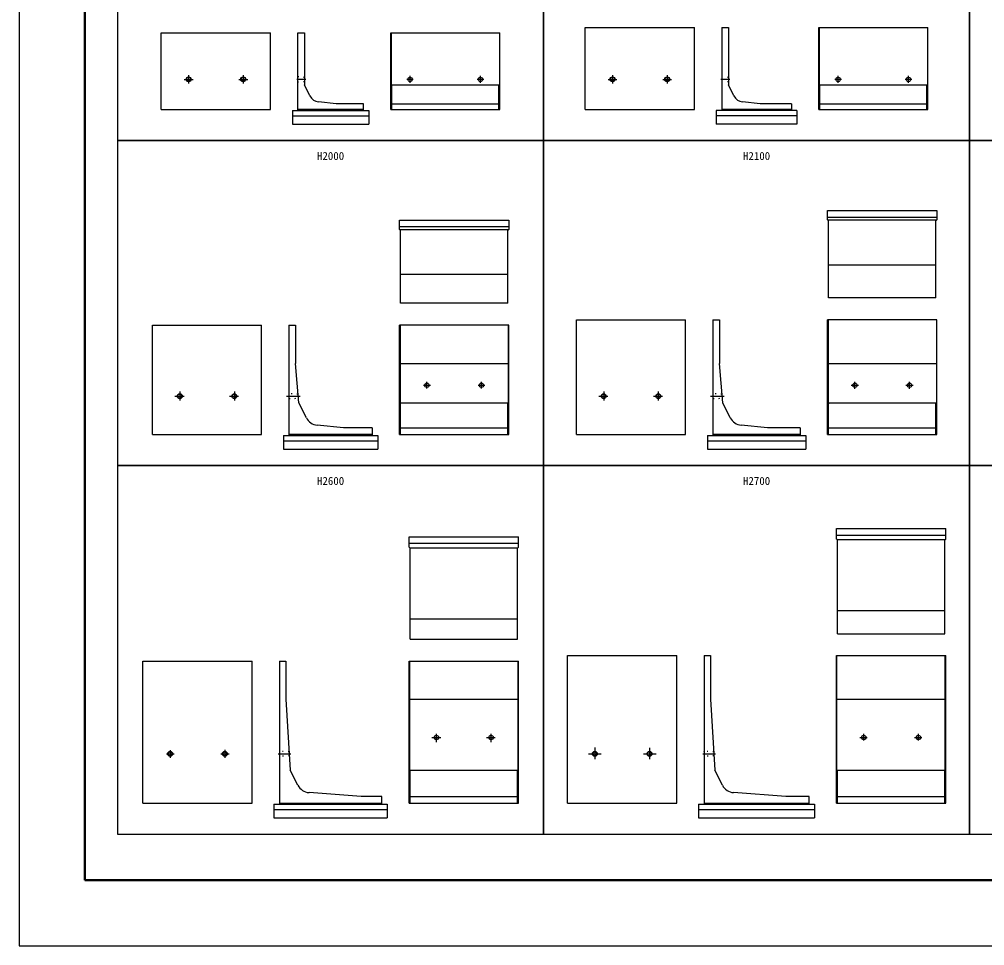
# Model space of a CAD drawing. Units: millimetres, scale not verified. Extents: x -50400 to 50400, y -17820 to 17820.
# Drawn here: x -50400 to -32724, y -17820 to -857 of the extents above; entities that cross this region are included whole.
import ezdxf
from ezdxf.enums import TextEntityAlignment as Align

# ---------------------------------------------------------------- set-up
doc = ezdxf.new("R2010")
doc.units = ezdxf.units.MM
doc.header["$LTSCALE"] = 60
doc.linetypes.add('CHAIN1', pattern=[8, 5, -1, 1, -1])
doc.linetypes.add('DOTTED', pattern=[1.75, 0.25, -1.5])
for name, color, linetype, lineweight in [('0-0_CENTER', 7, 'CHAIN1', 25), ('0-2_Defpoints', 5, 'Continuous', 25), ('0-4_HYO', 3, 'Continuous', 25), ('0-6_OUTLINE', 1, 'Continuous', 25), ('0-7_OUTLINE2', 4, 'DOTTED', 25), ('0-8_TXT', 7, 'Continuous', 25), ('0-9_WAKU', 3, 'Continuous', 25)]:
    doc.layers.add(name, color=color, linetype=linetype, lineweight=lineweight)
doc.styles.add('ＭＳ ゴシック', font='')
doc.styles.get('ＭＳ ゴシック').set_extended_font_data('MS Gothic')

msp = doc.modelspace()

# ---------------------------------------------------------------- linework, layer by layer
at = {"layer": '0-0_CENTER'}
for p, q in [((-47300, -1881.62), (-47300, -2033.96)), ((-46300, -1882.82), (-46300, -2032.28)), ((-43244, -2019.92), (-43244, -1893.29)), ((-41956, -2019.92), (-41956, -1893.29)), ((-39537.5, -1881.62), (-39537.5, -2033.96)), ((-38537.5, -1882.82), (-38537.5, -2032.28)), ((-35406.5, -2019.92), (-35406.5, -1893.29)), ((-34118.5, -2019.92), (-34118.5, -1893.29)), ((-47381.92, -1957.39), (-47219.09, -1957.39)), ((-46382.19, -1957.39), (-46218.69, -1957.39)), ((-45152.72, -1957.39), (-45318.75, -1957.39)), ((-43186.94, -1957.39), (-43306.01, -1957.39)), ((-41892.95, -1957.39), (-42018.01, -1957.39)), ((-39619.42, -1957.39), (-39456.59, -1957.39)), ((-38619.69, -1957.39), (-38456.19, -1957.39)), ((-37390.22, -1957.39), (-37556.25, -1957.39)), ((-35343.45, -1957.39), (-35468.51, -1957.39)), ((-34055.45, -1957.39), (-34180.51, -1957.39)), ((-42998.15, -7557.39), (-42873.37, -7557.39)), ((-42937.5, -7619.02), (-42937.5, -7492.47)), ((-41998.15, -7557.39), (-41873.37, -7557.39)), ((-41937.5, -7619.02), (-41937.5, -7492.47)), ((-35166.95, -7557.39), (-35035.05, -7557.39)), ((-35100, -7620.73), (-35100, -7492.87)), ((-34166.95, -7557.39), (-34035.05, -7557.39)), ((-34100, -7620.73), (-34100, -7492.87)), ((-47550.89, -7757.39), (-47383.6, -7757.39)), ((-47462.5, -7673.03), (-47462.5, -7834.89)), ((-46550.89, -7757.39), (-46383.6, -7757.39)), ((-46462.5, -7673.03), (-46462.5, -7834.89)), ((-45505.82, -7757.39), (-45255.96, -7757.39)), ((-39788.39, -7757.39), (-39621.1, -7757.39)), ((-39700, -7673.03), (-39700, -7834.89)), ((-38788.39, -7757.39), (-38621.1, -7757.39)), ((-38700, -7673.03), (-38700, -7834.89)), ((-37743.32, -7757.39), (-37493.46, -7757.39)), ((-42762.5, -14092.91), (-42762.5, -13940.47)), ((-41762.5, -14092.91), (-41762.5, -13940.47)), ((-34937.5, -14064.95), (-34937.5, -13940.95)), ((-33937.5, -14064.95), (-33937.5, -13940.95)), ((-42844.96, -14007.39), (-42684.67, -14007.39)), ((-41844.96, -14007.39), (-41684.67, -14007.39)), ((-35008.29, -14007.39), (-34876.48, -14007.39)), ((-34008.29, -14007.39), (-33876.48, -14007.39)), ((-47706.83, -14307.39), (-47565.76, -14307.39)), ((-47637.5, -14237.1), (-47637.5, -14380.43)), ((-46710.67, -14307.39), (-46559.8, -14307.39)), ((-46637.5, -14235.58), (-46637.5, -14379.12)), ((-45661.11, -14307.39), (-45425.47, -14307.39)), ((-39979.42, -14307.39), (-39745.72, -14307.39)), ((-39862.5, -14190.51), (-39862.5, -14402.23)), ((-38968.73, -14307.39), (-38739.03, -14307.39)), ((-38862.5, -14198.5), (-38862.5, -14402.23)), ((-37886.11, -14307.39), (-37650.47, -14307.39))]:
    msp.add_line(p, q, dxfattribs=at)
at = {"layer": '0-2_Defpoints'}
msp.add_lwpolyline([(-50400, -17820), (0, -17820), (0, 17820), (-50400, 17820)], close=True, dxfattribs=at)
at = {"layer": '0-4_HYO'}
for points in [[(-48600, -3077.39), (-40800, -3077.39), (-40800, 2072.61), (-48600, 2072.61)], [(-40800, -3077.39), (-33000, -3077.39), (-33000, 2072.61), (-40800, 2072.61)], [(-33000, -3077.39), (-25200, -3077.39), (-25200, 2072.61), (-33000, 2072.61)], [(-48600, -9027.39), (-40800, -9027.39), (-40800, -3077.39), (-48600, -3077.39)], [(-40800, -9027.39), (-33000, -9027.39), (-33000, -3077.39), (-40800, -3077.39)], [(-33000, -9027.39), (-25200, -9027.39), (-25200, -3077.39), (-33000, -3077.39)], [(-48600, -15777.39), (-40800, -15777.39), (-40800, -9027.39), (-48600, -9027.39)], [(-40800, -15777.39), (-33000, -15777.39), (-33000, -9027.39), (-40800, -9027.39)], [(-33000, -15777.39), (-25200, -15777.39), (-25200, -9027.39), (-33000, -9027.39)]]:
    msp.add_lwpolyline(points, close=True, dxfattribs=at)
at = {"layer": '0-6_OUTLINE'}
for p, q in [((-40037.5, -1007.39), (-38037.5, -1007.39)), ((-40037.5, -2507.39), (-40037.5, -1007.39)), ((-38037.5, -2507.39), (-38037.5, -1007.39)), ((-37537.5, -1007.39), (-37417.5, -1007.39)), ((-37537.5, -1007.39), (-37537.5, -2527.39)), ((-37417.5, -1007.39), (-37417.5, -2057.39)), ((-35762.5, -2507.39), (-35762.5, -1007.39)), ((-35762.5, -1007.39), (-33762.5, -1007.39)), ((-35753.5, -1007.39), (-35753.5, -2057.39)), ((-33771.5, -1007.39), (-33771.5, -2057.39)), ((-33762.5, -2507.39), (-33762.5, -1007.39)), ((-47800, -1107.39), (-45800, -1107.39)), ((-47800, -2507.39), (-47800, -1107.39)), ((-45800, -2507.39), (-45800, -1107.39)), ((-45300, -1107.39), (-45180, -1107.39)), ((-45300, -2527.39), (-45300, -1107.39)), ((-45180, -1107.39), (-45180, -2057.39)), ((-43600, -2507.39), (-43600, -1107.39)), ((-43600, -1107.39), (-41600, -1107.39)), ((-43591, -1107.39), (-43591, -2057.39)), ((-41609, -1107.39), (-41609, -2057.39)), ((-41600, -2507.39), (-41600, -1107.39)), ((-45078.36, -2260.66), (-45180, -2057.39)), ((-43591, -2057.39), (-41609, -2057.39)), ((-41609, -2057.39), (-41618, -2077.39)), ((-41618, -2507.39), (-41618, -2077.39)), ((-37315.86, -2260.66), (-37417.5, -2057.39)), ((-35753.5, -2057.39), (-33771.5, -2057.39)), ((-33771.5, -2057.39), (-33780.5, -2077.39)), ((-33780.5, -2507.39), (-33780.5, -2077.39)), ((-44600, -2407.39), (-44922.58, -2369.88)), ((-43582, -2407.39), (-41618, -2407.39)), ((-36837.5, -2407.39), (-37160.08, -2369.88)), ((-36262.5, -2407.39), (-36837.5, -2407.39)), ((-36262.5, -2407.39), (-36262.5, -2527.39)), ((-35744.5, -2407.39), (-33780.5, -2407.39)), ((-47800, -2507.39), (-45800, -2507.39)), ((-45400, -2527.39), (-45400, -2777.39)), ((-45400, -2627.39), (-44000, -2627.39)), ((-44100, -2507.39), (-45300, -2507.39)), ((-43600, -2507.39), (-41600, -2507.39)), ((-40037.5, -2507.39), (-38037.5, -2507.39)), ((-36162.5, -2627.39), (-37637.5, -2627.39)), ((-36262.5, -2507.39), (-37537.5, -2507.39)), ((-36162.5, -2527.39), (-36162.5, -2777.39)), ((-35762.5, -2507.39), (-33762.5, -2507.39)), ((-45400, -2777.39), (-44000, -2777.39)), ((-36162.5, -2777.39), (-37637.5, -2777.39)), ((-35600, -4357.39), (-33600, -4357.39)), ((-33600, -4357.39), (-33600, -4528.39)), ((-43437.5, -4532.39), (-41437.5, -4532.39)), ((-41437.5, -4532.39), (-41437.5, -4703.39)), ((-35600, -4477.39), (-33600, -4477.39)), ((-33609, -4537.39), (-35591, -4537.39)), ((-33618, -4546.39), (-33600, -4528.39)), ((-33618, -5957.39), (-33618, -4546.39)), ((-43437.5, -4652.39), (-41437.5, -4652.39)), ((-41446.5, -4712.39), (-43428.5, -4712.39)), ((-43419.5, -6057.39), (-43419.5, -4721.39)), ((-41455.5, -4721.39), (-41437.5, -4703.39)), ((-41455.5, -6057.39), (-41455.5, -4721.39)), ((-33618, -5357.39), (-35582, -5357.39)), ((-41455.5, -5532.39), (-43419.5, -5532.39)), ((-41455.5, -6057.39), (-43419.5, -6057.39)), ((-38200, -8457.39), (-38200, -6357.39)), ((-37700, -6357.39), (-37580, -6357.39)), ((-37700, -6357.39), (-37700, -8477.39)), ((-37580, -6357.39), (-37580, -7157.39)), ((-35600, -8457.39), (-35600, -6357.39)), ((-33600, -6357.39), (-35600, -6357.39)), ((-35591, -6357.39), (-35591, -7877.39)), ((-33609, -6357.39), (-33609, -7877.39)), ((-33600, -8457.39), (-33600, -6357.39)), ((-45962.5, -8457.39), (-45962.5, -6457.39)), ((-45462.5, -6457.39), (-45462.5, -8477.39)), ((-43437.5, -8457.39), (-43437.5, -6457.39)), ((-41437.5, -6457.39), (-43437.5, -6457.39)), ((-41446.5, -6457.39), (-41446.5, -7877.39)), ((-41437.5, -8457.39), (-41437.5, -6457.39)), ((-45282.5, -7877.39), (-45342.5, -7157.39)), ((-43428.5, -7157.39), (-41446.5, -7157.39)), ((-37520, -7877.39), (-37580, -7157.39)), ((-35591, -7157.39), (-33609, -7157.39)), ((-45144.36, -8153.67), (-45282.5, -7877.39)), ((-41446.5, -7877.39), (-41455.5, -7897.39)), ((-41455.5, -8457.39), (-41455.5, -7897.39)), ((-37381.86, -8153.67), (-37520, -7877.39)), ((-35591, -7877.39), (-33609, -7877.39)), ((-35591, -7877.39), (-35582, -7897.39)), ((-35582, -8457.39), (-35582, -7897.39)), ((-33609, -7877.39), (-33618, -7897.39)), ((-33618, -8457.39), (-33618, -7897.39)), ((-44462.5, -8337.39), (-44944.83, -8290.71)), ((-36700, -8337.39), (-37182.33, -8290.71)), ((-47962.5, -8457.39), (-45962.5, -8457.39)), ((-45562.5, -8477.39), (-43837.5, -8477.39)), ((-45562.5, -8477.39), (-45562.5, -8727.39)), ((-43937.5, -8457.39), (-45462.5, -8457.39)), ((-43937.5, -8337.39), (-44462.5, -8337.39)), ((-43937.5, -8337.39), (-43937.5, -8477.39)), ((-43837.5, -8477.39), (-43837.5, -8727.39)), ((-43437.5, -8457.39), (-41437.5, -8457.39)), ((-43419.5, -8337.39), (-41455.5, -8337.39)), ((-40200, -8457.39), (-38200, -8457.39)), ((-37800, -8477.39), (-36000, -8477.39)), ((-37800, -8477.39), (-37800, -8727.39)), ((-36100, -8457.39), (-37700, -8457.39)), ((-36100, -8337.39), (-36700, -8337.39)), ((-36100, -8337.39), (-36100, -8477.39)), ((-36000, -8477.39), (-36000, -8727.39)), ((-35600, -8457.39), (-33600, -8457.39)), ((-35582, -8337.39), (-33618, -8337.39)), ((-45562.5, -8577.39), (-43837.5, -8577.39)), ((-37800, -8577.39), (-36000, -8577.39)), ((-45562.5, -8727.39), (-43837.5, -8727.39)), ((-37800, -8727.39), (-36000, -8727.39)), ((-35437.5, -10373.39), (-35437.5, -10182.39)), ((-35437.5, -10182.39), (-33437.5, -10182.39)), ((-33437.5, -10373.39), (-33437.5, -10182.39)), ((-43262.5, -10523.39), (-43262.5, -10332.39)), ((-43262.5, -10332.39), (-41262.5, -10332.39)), ((-41262.5, -10523.39), (-41262.5, -10332.39)), ((-35437.5, -10302.39), (-33437.5, -10302.39)), ((-35419.5, -10391.39), (-35437.5, -10373.39)), ((-35428.5, -10382.39), (-33446.5, -10382.39)), ((-35419.5, -12107.39), (-35419.5, -10391.39)), ((-33455.5, -10391.39), (-33437.5, -10373.39)), ((-33455.5, -12107.39), (-33455.5, -10391.39)), ((-43262.5, -10452.39), (-41262.5, -10452.39)), ((-43244.5, -10541.39), (-43262.5, -10523.39)), ((-43253.5, -10532.39), (-41271.5, -10532.39)), ((-43244.5, -12207.39), (-43244.5, -10541.39)), ((-41280.5, -10541.39), (-41262.5, -10523.39)), ((-41280.5, -12207.39), (-41280.5, -10541.39)), ((-43244.5, -11832.39), (-41280.5, -11832.39)), ((-35419.5, -11682.39), (-33455.5, -11682.39)), ((-35419.5, -12107.39), (-33455.5, -12107.39)), ((-43244.5, -12207.39), (-41280.5, -12207.39)), ((-40362.5, -12507.39), (-38362.5, -12507.39)), ((-40362.5, -15207.39), (-40362.5, -12507.39)), ((-38362.5, -15207.39), (-38362.5, -12507.39)), ((-37862.5, -12507.39), (-37862.5, -15227.39)), ((-35437.5, -15207.39), (-35437.5, -12507.39)), ((-35437.5, -12507.39), (-33437.5, -12507.39)), ((-35428.5, -14607.39), (-35428.5, -12507.39)), ((-33446.5, -14607.39), (-33446.5, -12507.39)), ((-33437.5, -15207.39), (-33437.5, -12507.39)), ((-48137.5, -12607.39), (-46137.5, -12607.39)), ((-48137.5, -15207.39), (-48137.5, -12607.39)), ((-46137.5, -15207.39), (-46137.5, -12607.39)), ((-45637.5, -12607.39), (-45637.5, -15227.39)), ((-43262.5, -12607.39), (-41262.5, -12607.39)), ((-43262.5, -15207.39), (-43262.5, -12607.39)), ((-43253.5, -12607.39), (-43253.5, -14607.39)), ((-41271.5, -12607.39), (-41271.5, -14607.39)), ((-41262.5, -15207.39), (-41262.5, -12607.39)), ((-45517.5, -13307.39), (-45437.5, -14607.39)), ((-43253.5, -13307.39), (-41271.5, -13307.39)), ((-37742.5, -13307.39), (-37662.5, -14607.39)), ((-35428.5, -13307.39), (-33446.5, -13307.39)), ((-45301.11, -14880.16), (-45437.5, -14607.39)), ((-43244.5, -15207.39), (-43244.5, -14625.39)), ((-41271.5, -14607.39), (-41280.5, -14625.39)), ((-41280.5, -15207.39), (-41280.5, -14625.39)), ((-37526.11, -14880.16), (-37662.5, -14607.39)), ((-35419.5, -14625.39), (-35428.5, -14607.39)), ((-35428.5, -14607.39), (-33446.5, -14607.39)), ((-35419.5, -15207.39), (-35419.5, -14625.39)), ((-33446.5, -14607.39), (-33455.5, -14625.39)), ((-33455.5, -15207.39), (-33455.5, -14625.39)), ((-44137.5, -15087.39), (-45095.64, -15017.7)), ((-36362.5, -15087.39), (-37320.64, -15017.7)), ((-43762.5, -15087.39), (-44137.5, -15087.39)), ((-43762.5, -15227.39), (-43762.5, -15087.39)), ((-43244.5, -15087.39), (-41280.5, -15087.39)), ((-35419.5, -15087.39), (-33455.5, -15087.39)), ((-48137.5, -15207.39), (-46137.5, -15207.39)), ((-45737.5, -15227.39), (-43662.5, -15227.39)), ((-45737.5, -15227.39), (-45737.5, -15477.39)), ((-45737.5, -15327.39), (-43662.5, -15327.39)), ((-45637.5, -15207.39), (-43762.5, -15207.39)), ((-43662.5, -15227.39), (-43662.5, -15477.39)), ((-43262.5, -15207.39), (-41262.5, -15207.39)), ((-40362.5, -15207.39), (-38362.5, -15207.39)), ((-37962.5, -15227.39), (-35837.5, -15227.39)), ((-37962.5, -15227.39), (-37962.5, -15477.39)), ((-37962.5, -15327.39), (-35837.5, -15327.39)), ((-37862.5, -15207.39), (-35937.5, -15207.39)), ((-35837.5, -15227.39), (-35837.5, -15477.39)), ((-35437.5, -15207.39), (-33437.5, -15207.39)), ((-45737.5, -15477.39), (-43662.5, -15477.39)), ((-37962.5, -15477.39), (-35837.5, -15477.39))]:
    msp.add_line(p, q, dxfattribs=at)
for points in [[(-43582, -2507.39), (-43582, -2077.39), (-43591, -2057.39)], [(-35744.5, -2507.39), (-35744.5, -2077.39), (-35753.5, -2057.39)], [(-44100, -2527.39), (-44100, -2407.39), (-44600, -2407.39)], [(-45400, -2527.39), (-44000, -2527.39), (-44000, -2777.39)], [(-36162.5, -2527.39), (-37637.5, -2527.39), (-37637.5, -2777.39)], [(-35582, -4546.39), (-35600, -4528.39), (-35600, -4357.39)], [(-43419.5, -4721.39), (-43437.5, -4703.39), (-43437.5, -4532.39)], [(-33618, -5957.39), (-35582, -5957.39), (-35582, -4546.39)], [(-40200, -8457.39), (-40200, -6357.39), (-38200, -6357.39)], [(-47962.5, -8457.39), (-47962.5, -6457.39), (-45962.5, -6457.39)], [(-45462.5, -6457.39), (-45342.5, -6457.39), (-45342.5, -7157.39)], [(-43428.5, -6457.39), (-43428.5, -7877.39), (-41446.5, -7877.39)], [(-43419.5, -8457.39), (-43419.5, -7897.39), (-43428.5, -7877.39)], [(-37862.5, -12507.39), (-37742.5, -12507.39), (-37742.5, -13307.39)], [(-45637.5, -12607.39), (-45517.5, -12607.39), (-45517.5, -13307.39)], [(-43244.5, -14625.39), (-43253.5, -14607.39), (-41271.5, -14607.39)], [(-35937.5, -15227.39), (-35937.5, -15087.39), (-36362.5, -15087.39)]]:
    msp.add_lwpolyline(points, dxfattribs=at)
for centre, radius in [((-47300, -1957.39), 45), ((-47300, -1957.39), 37.5), ((-46300, -1957.39), 45), ((-46300, -1957.39), 37.5), ((-43244, -1957.39), 40), ((-41956, -1957.39), 40), ((-39537.5, -1957.39), 45), ((-39537.5, -1957.39), 37.5), ((-38537.5, -1957.39), 45), ((-38537.5, -1957.39), 37.5), ((-35406.5, -1957.39), 40), ((-34118.5, -1957.39), 40), ((-42937.5, -7557.39), 40), ((-41937.5, -7557.39), 40), ((-35100, -7557.39), 40), ((-34100, -7557.39), 40), ((-47462.5, -7757.39), 45), ((-47462.5, -7757.39), 37.5), ((-46462.5, -7757.39), 45), ((-46462.5, -7757.39), 37.5), ((-39700, -7757.39), 45), ((-39700, -7757.39), 37.5), ((-38700, -7757.39), 45), ((-38700, -7757.39), 37.5), ((-42762.5, -14007.39), 40), ((-41762.5, -14007.39), 40), ((-34937.5, -14007.39), 40), ((-33937.5, -14007.39), 40), ((-47637.5, -14307.39), 45), ((-47637.5, -14307.39), 37.5), ((-46637.5, -14307.39), 45), ((-46637.5, -14307.39), 37.5), ((-39862.5, -14307.39), 45), ((-39862.5, -14307.39), 37.5), ((-38862.5, -14307.39), 45), ((-38862.5, -14307.39), 37.5)]:
    msp.add_circle(centre, radius, dxfattribs=at)
for centre, radius, end in [((-44899.48, -2171.21), 200, 263.36749), ((-37136.98, -2171.21), 200, 263.36749), ((-44920.75, -8041.87), 250, 264.47246), ((-37158.25, -8041.87), 250, 264.47246), ((-45077.5, -14768.36), 250, 265.84036), ((-37302.5, -14768.36), 250, 265.84036)]:
    msp.add_arc(centre, radius, 206.56505, end, dxfattribs=at)
at = {"layer": '0-7_OUTLINE2'}
for p, q in [((-45180, -1919.89), (-45300, -1912.39)), ((-37417.5, -1919.89), (-37537.5, -1912.39)), ((-45300, -2002.39), (-45180, -1994.89)), ((-37537.5, -2002.39), (-37417.5, -1994.89)), ((-45457.5, -7712.61), (-45462.28, -7707.39)), ((-45300.66, -7719.66), (-45457.5, -7712.61)), ((-45296.04, -7714.86), (-45300.66, -7719.66)), ((-37695, -7712.61), (-37699.78, -7707.39)), ((-37538.16, -7719.66), (-37695, -7712.61)), ((-37533.54, -7714.86), (-37538.16, -7719.66)), ((-45462.28, -7807.38), (-45457.5, -7802.17)), ((-45457.5, -7802.17), (-45294.37, -7795.1)), ((-45289.16, -7799.88), (-45294.37, -7795.1)), ((-37699.78, -7807.38), (-37695, -7802.17)), ((-37695, -7802.17), (-37531.87, -7795.1)), ((-37526.66, -7799.88), (-37531.87, -7795.1)), ((-45632.5, -14262.39), (-45637.5, -14257.39)), ((-45463.28, -14269.89), (-45632.5, -14262.39)), ((-45463.28, -14269.89), (-45458.58, -14264.89)), ((-37857.5, -14262.39), (-37862.5, -14257.39)), ((-37688.28, -14269.89), (-37857.5, -14262.39)), ((-37688.28, -14269.89), (-37683.58, -14264.89)), ((-45632.5, -14352.39), (-45637.5, -14357.39)), ((-45458.66, -14344.89), (-45632.5, -14352.39)), ((-45458.66, -14344.89), (-45453.35, -14349.89)), ((-37857.5, -14352.39), (-37862.5, -14357.39)), ((-37683.66, -14344.89), (-37857.5, -14352.39)), ((-37683.66, -14344.89), (-37678.35, -14349.89))]:
    msp.add_line(p, q, dxfattribs=at)
at = {"layer": '0-9_WAKU', "lineweight": 50}
msp.add_lwpolyline([(-49200, -16620), (-1200, -16620), (-1200, 16620), (-49200, 16620)], close=True, dxfattribs=at)

# ---------------------------------------------------------------- texts
at = {"layer": '0-8_TXT', "style": 'ＭＳ ゴシック'}
for s, p in [('H2000', (-44950, -3477.39)), ('H2100', (-37150, -3477.39)), ('H2600', (-44950, -9427.39)), ('H2700', (-37150, -9427.39))]:
    msp.add_text(s, height=146.6, dxfattribs=at).set_placement(p, align=Align.BOTTOM_LEFT)

doc.saveas('drawing.dxf')
